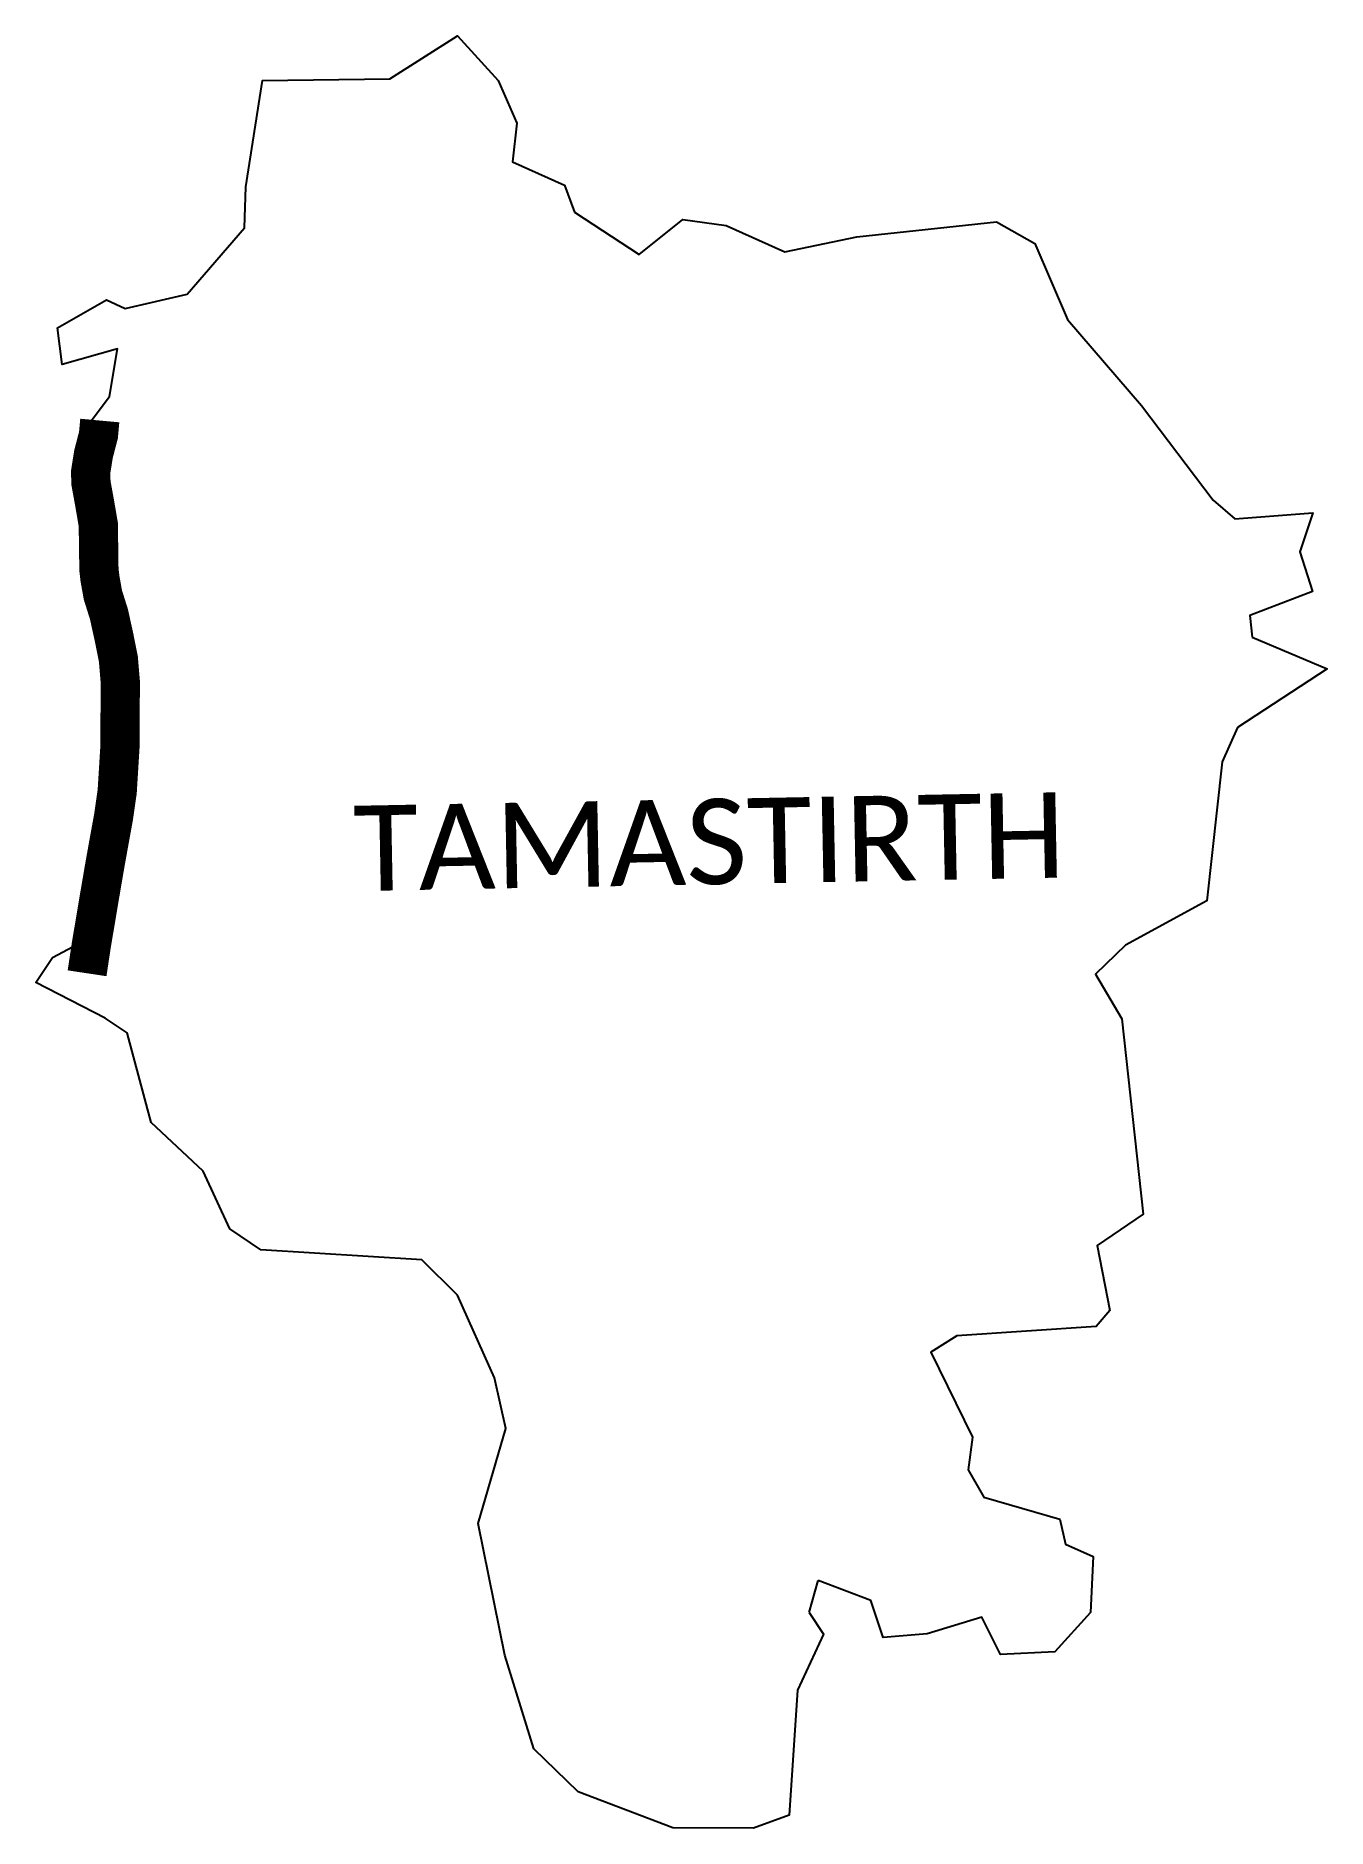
# Model space of a CAD drawing. Header units: metres. Extents: x 302147 to 303792, y 1957840 to 1960124.
import ezdxf

# ---------------------------------------------------------------- set-up
doc = ezdxf.new("R2010")
doc.units = ezdxf.units.M
for name, color, linetype in [('NATURALLY PROTECTED', 3, 'Continuous'), ('village', 3, 'Continuous'), ('VILLAGE NAME', 250, 'Continuous')]:
    doc.layers.add(name, color=color, linetype=linetype)
doc.styles.get("Standard").update_dxf_attribs({"font": 'calibri.ttf'})

msp = doc.modelspace()

# ---------------------------------------------------------------- linework, layer by layer
at = {"layer": 'NATURALLY PROTECTED', "color": 116, "true_color": 0x136734, "const_width": 50, "flags": 128}
msp.add_lwpolyline([(302228.2, 1959633.8), (302226.5, 1959615.2), (302220.2, 1959591), (302216.5, 1959567.8), (302217, 1959554.1), (302222.1, 1959525.9), (302226.3, 1959501.3), (302226.8, 1959467), (302227.1, 1959444.1), (302228.5, 1959432.1), (302232.2, 1959411.5), (302239.9, 1959387), (302246.6, 1959356.6), (302251.9, 1959329.9), (302254.5, 1959299), (302254.2, 1959277.8), (302253.9, 1959218), (302250.4, 1959161.1), (302245.7, 1959128.5), (302239.9, 1959096.6), (302234.7, 1959067.6), (302226.8, 1959021.4), (302217.2, 1958964.1), (302212, 1958929.6)], dxfattribs=at)
at = {"layer": 'village', "flags": 128}
msp.add_lwpolyline([(303132.3, 1958115.3), (303143.9, 1958155.9)], dxfattribs=at)
at = {"layer": 'village', "color": 3, "true_color": 0x00ff00}
for points in [[(303132.3, 1958115.3, 0), (303150.7, 1958087.5, 0), (303117.2, 1958016.1, 0), (303106.6, 1957857.2, 0), (303061.3, 1957840.5, 0), (302958.6, 1957841, 0), (302837.7, 1957886.8, 0), (302781.3, 1957941.5, 0), (302744.6, 1958060.7, 0), (302710.6, 1958228.6, 0), (302745.5, 1958349.7, 0), (302731.2, 1958414.1, 0), (302684.2, 1958519.6, 0), (302638.8, 1958564.7, 0), (302433.5, 1958577.4, 0), (302393.8, 1958604.1, 0), (302360, 1958677.5, 0), (302293.6, 1958739.7, 0), (302263, 1958853.6, 0), (302235.2, 1958872.5, 0), (302146.7, 1958918, 0), (302168, 1958949.7, 0), (302219.8, 1958977.5, 0), (302214.1, 1959057, 0), (302250.7, 1959161.6, 0), (302236.9, 1959283.1, 0), (302257.2, 1959342, 0), (302222.6, 1959415.9, 0), (302213.3, 1959478.7, 0), (302240.2, 1959595.6, 0), (302217.2, 1959633.6, 0), (302240.5, 1959664.4, 0), (302250.9, 1959725.3, 0), (302180.3, 1959705, 0), (302174.3, 1959752.1, 0), (302236.9, 1959787.7, 0), (302260.6, 1959776.5, 0), (302339.4, 1959794.9, 0), (302412.7, 1959879.5, 0), (302414.2, 1959931.6, 0), (302435.4, 1960066.9, 0), (302598, 1960069.1, 0), (302684, 1960123.9, 0), (302736, 1960067.1, 0), (302759.7, 1960012.8, 0), (302754.2, 1959963.2, 0), (302820.3, 1959933.7, 0), (302833.3, 1959899.3, 0), (302915.6, 1959845.2, 0), (302971.2, 1959889.8, 0), (303026.6, 1959882.3, 0), (303101.1, 1959848.6, 0), (303192.8, 1959867.9, 0), (303370.9, 1959887.1, 0), (303419.8, 1959859.4, 0), (303461.5, 1959762.6, 0), (303555.6, 1959653, 0), (303646.9, 1959532.2, 0), (303674.7, 1959508.6, 0), (303773.9, 1959516.3, 0), (303757.4, 1959466.5, 0), (303773.8, 1959415.9, 0), (303693.8, 1959385.2, 0), (303696.6, 1959358, 0)], [(303696.6, 1959358, 0), (303792.4, 1959317.4, 0), (303678.3, 1959242.8, 0), (303658.5, 1959199, 0), (303639, 1959022, 0), (303535.5, 1958965.6, 0), (303497.3, 1958928.6, 0), (303530.7, 1958871.6, 0), (303557.9, 1958622.8, 0), (303499.1, 1958582.8, 0), (303515.5, 1958499.9, 0), (303498.2, 1958479.4, 0), (303320.5, 1958467.7, 0), (303287.2, 1958446.7, 0), (303340.3, 1958338.8, 0), (303335, 1958297, 0), (303354.8, 1958262.2, 0), (303451.7, 1958234.1, 0), (303458.9, 1958202.4, 0), (303494.3, 1958186.7, 0), (303490.6, 1958115.1, 0), (303445.2, 1958065.1, 0), (303376.1, 1958061.8, 0), (303352.3, 1958109.1, 0), (303282.5, 1958088.1, 0), (303226.6, 1958083.5, 0), (303210.9, 1958130.6, 0), (303143.9, 1958155.9, 0)]]:
    msp.add_polyline3d(points, dxfattribs=at)

# ---------------------------------------------------------------- texts
at = {"layer": 'VILLAGE NAME', "insert": (302550.5, 1959142.9), "char_height": 108.748, "attachment_point": 1, "rotation": 1.1028}
msp.add_mtext_dynamic_manual_height_columns('{\\fCalibri|b0|i0|c0|p34;TAMASTIRTH}', width=1571.314, gutter_width=543.7, heights=[0], dxfattribs=at)

doc.saveas('drawing.dxf')
